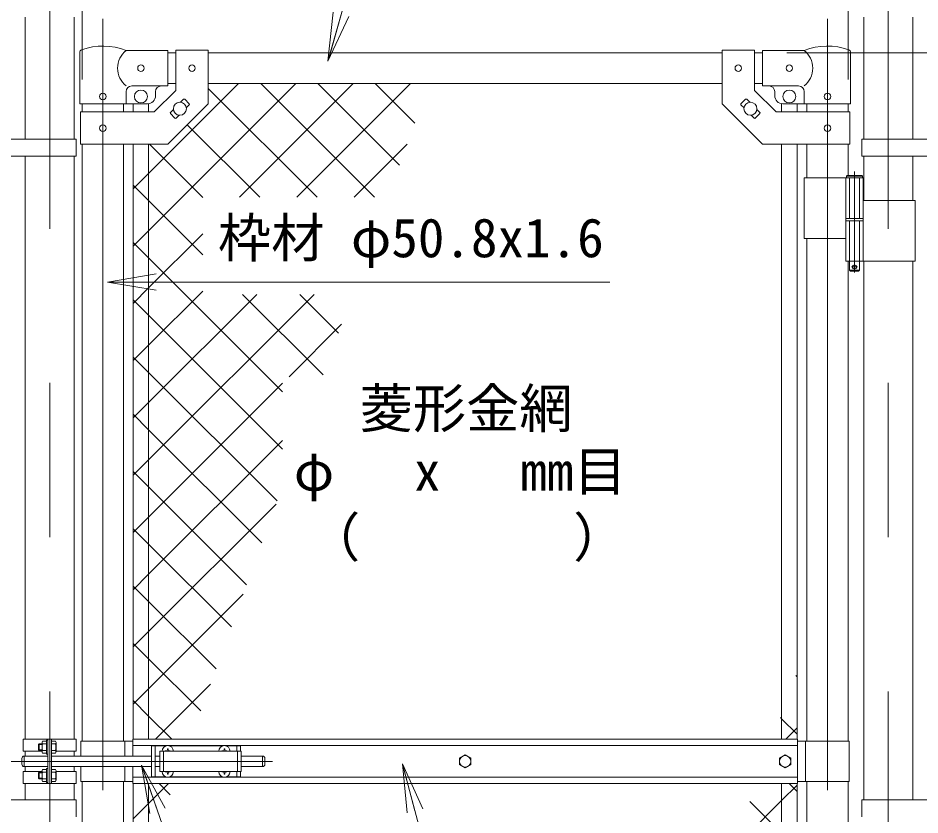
# Model space of a CAD drawing. Units: millimetres, scale not verified. Extents: x -6300 to 6300, y -4455 to 4455.
# Drawn here: x -3572 to -2459, y -297 to 687 of the extents above; entities that cross this region are included whole.
import ezdxf
from ezdxf.enums import TextEntityAlignment as Align

# ---------------------------------------------------------------- set-up
doc = ezdxf.new("R2010")
doc.units = ezdxf.units.MM
doc.header["$LTSCALE"] = 30
doc.linetypes.add('DASHED', pattern=[7.5, 6, -1.5])
doc.linetypes.add('USER1', pattern=[50.8, 31.75, -6.35, 6.35, -6.35])
for name, color, linetype, lineweight in [('0-0_D-STR-TXT', 7, 'Continuous', 9), ('0-3_D-BMK', 2, 'USER1', 13), ('0-4_D-STR1', 1, 'Continuous', 18), ('0-5_D-STR3', 3, 'Continuous', 13), ('0-9_D-STR-DIM', 7, 'Continuous', 9), ('0-A_0', 7, 'Continuous', 9), ('0-B_D-STR2', 7, 'Continuous', 9)]:
    doc.layers.add(name, color=color, linetype=linetype, lineweight=lineweight)
doc.styles.add('ＭＳ ゴシック', font='')
doc.styles.get('ＭＳ ゴシック').set_extended_font_data('MS Gothic')

# ---------------------------------------------------------------- blocks, each defined once
blk = doc.blocks.new('_Open')
at = {"layer": '0-A_0'}
blk.add_line((-30, 5), (0, 0), dxfattribs=at)
blk.add_lwpolyline([(-30, -5), (0, 0), (-30, 0)], dxfattribs=at)

msp = doc.modelspace()

# ---------------------------------------------------------------- linework, layer by layer
at = {"layer": '0-0_D-STR-TXT'}
for points in [[(-2598.48, 830.93), (-3134.68, 830.93), (-3189.4, 635.33)], [(-2841.93, 360.76), (-3262.76, 360.76), (-3459.91, 360.76)], [(-3027.96, -489.33), (-3331.93, -489.33), (-3419.37, -237.58)], [(-2720.03, -372.31), (-3061.31, -372.31), (-3097.54, -236.27)]]:
    msp.add_lwpolyline(points, dxfattribs=at)
at = {"layer": '0-3_D-BMK'}
for p, q in [((-3533.31, 1379.08), (-3533.31, -1516.74)), ((-2498.31, 1379.08), (-2498.31, -1516.74)), ((-3467.66, 685.57), (-3467.66, -1152.82)), ((-2573.46, 685.57), (-2573.46, -1152.82)), ((-2540.04, 497.26), (-2540.04, 372.37)), ((-2543.67, 379.34), (-2536.42, 379.34)), ((-3598.36, -231.16), (-3258.36, -231.16))]:
    msp.add_line(p, q, dxfattribs=at)
at = {"layer": '0-4_D-STR1'}
for p, q in [((-3563.56, 687.94), (-3563.56, 537.34)), ((-3503.06, 687.94), (-3503.06, 537.34)), ((-2528.56, 687.94), (-2528.56, 537.34)), ((-2468.06, 687.94), (-2468.06, 537.34)), ((-3387.66, 643.84), (-3377.66, 643.84)), ((-3337.66, 643.84), (-2703.46, 643.84)), ((-2663.46, 643.84), (-2653.46, 643.84)), ((-3387.66, 605.84), (-3377.66, 605.84)), ((-3337.66, 605.84), (-2703.46, 605.84)), ((-2663.46, 605.84), (-2653.46, 605.84)), ((-3493.06, 580.84), (-3493.06, 570.79)), ((-3442.26, 580.84), (-3442.26, 570.79)), ((-2598.86, 580.84), (-2598.86, 570.79)), ((-2548.06, 580.84), (-2548.06, 570.79)), ((-3493.06, 530.79), (-3493.06, -206.16)), ((-3442.26, 530.79), (-3442.26, -206.16)), ((-2598.86, 530.79), (-2598.86, 489.34)), ((-2548.06, 530.79), (-2548.06, 492.34)), ((-3563.56, 516.34), (-3563.56, -203.66)), ((-3503.06, 516.34), (-3503.06, -203.66)), ((-2528.56, 516.34), (-2528.56, 461.34)), ((-2468.06, 516.34), (-2468.06, 461.34)), ((-2598.86, 414.34), (-2598.86, -206.16)), ((-2548.06, 386.34), (-2548.06, -206.16)), ((-2528.56, 386.34), (-2528.56, -278.66)), ((-2468.06, 386.34), (-2468.06, -278.66)), ((-3563.56, -218.66), (-3563.56, -224.66)), ((-3503.06, -218.66), (-3503.06, -224.66)), ((-3563.56, -237.66), (-3563.56, -243.66)), ((-3503.06, -237.66), (-3503.06, -243.66)), ((-3563.56, -258.66), (-3563.56, -278.66)), ((-3503.06, -258.66), (-3503.06, -278.66)), ((-3493.06, -256.16), (-3493.06, -993.11)), ((-3442.26, -256.16), (-3442.26, -993.11)), ((-2598.86, -256.16), (-2598.86, -876.66)), ((-2548.06, -256.16), (-2548.06, -873.66))]:
    msp.add_line(p, q, dxfattribs=at)
at = {"layer": '0-5_D-STR3'}
for p, q in [((-3387.66, 646.84), (-3439.11, 646.84)), ((-3387.66, 646.84), (-3387.66, 602.84)), ((-3377.66, 647.04), (-3377.66, 597.36)), ((-3377.66, 647.04), (-3337.66, 647.04)), ((-3337.66, 647.04), (-3337.66, 580.79)), ((-2703.46, 647.04), (-2703.46, 580.79)), ((-2663.46, 647.04), (-2703.46, 647.04)), ((-2663.46, 647.04), (-2663.46, 597.36)), ((-2653.46, 646.84), (-2602.01, 646.84)), ((-2653.46, 646.84), (-2653.46, 602.84)), ((-3496.21, 580.84), (-3496.21, 644.53)), ((-2544.91, 580.84), (-2544.91, 644.53)), ((-3387.66, 602.84), (-3432.11, 602.84)), ((-2653.46, 602.84), (-2609.01, 602.84)), ((-3439.11, 580.84), (-3439.11, 595.84)), ((-3404.23, 570.79), (-3377.66, 597.36)), ((-3402.66, 595.84), (-3402.66, 590.84)), ((-2636.9, 570.79), (-2663.46, 597.36)), ((-2638.46, 595.84), (-2638.46, 590.84)), ((-2602.01, 580.84), (-2602.01, 595.84)), ((-3496.21, 580.84), (-3439.11, 580.84)), ((-3439.11, 580.84), (-3412.66, 580.84)), ((-3430.16, 580.84), (-3430.16, 570.79)), ((-3411.16, 580.84), (-3411.16, 570.79)), ((-3371.78, 582.74), (-3368.07, 586.46)), ((-3366.65, 586.46), (-3361, 580.8)), ((-3364.71, 575.67), (-3361, 579.38)), ((-2674.47, 586.46), (-2680.13, 580.8)), ((-2676.42, 575.67), (-2680.13, 579.38)), ((-2669.34, 582.74), (-2673.06, 586.46)), ((-2629.96, 580.84), (-2629.96, 570.79)), ((-2602.01, 580.84), (-2628.46, 580.84)), ((-2610.96, 580.84), (-2610.96, 570.79)), ((-2544.91, 580.84), (-2602.01, 580.84)), ((-3495.36, 570.79), (-3404.23, 570.79)), ((-3495.36, 570.79), (-3495.36, 530.79)), ((-3384.33, 570.19), (-3380.62, 573.91)), ((-3384.33, 568.78), (-3378.67, 563.12)), ((-2656.8, 568.78), (-2662.45, 563.12)), ((-2656.8, 570.19), (-2660.51, 573.91)), ((-2545.76, 570.79), (-2636.9, 570.79)), ((-2545.76, 570.79), (-2545.76, 530.79)), ((-3377.26, 563.12), (-3373.54, 566.84)), ((-2663.87, 563.12), (-2667.58, 566.84)), ((-3500.51, 537.34), (-3615.31, 537.34)), ((-3500.51, 537.34), (-3500.51, 516.34)), ((-2531.11, 537.34), (-2531.11, 516.34)), ((-2531.11, 537.34), (-2416.31, 537.34)), ((-3430.16, 530.79), (-3430.16, -203.66)), ((-3411.16, 530.79), (-3411.16, -203.66)), ((-2629.96, 530.79), (-2629.96, -203.66)), ((-2610.96, 530.79), (-2610.96, -203.66)), ((-3500.51, 516.34), (-3615.31, 516.34)), ((-2531.11, 516.34), (-2416.31, 516.34)), ((-2530.04, 491.34), (-2550.04, 491.34)), ((-2549.04, 492.34), (-2531.04, 492.34)), ((-2530.04, 491.34), (-2531.04, 492.34)), ((-2530.04, 491.34), (-2530.04, 489.34)), ((-2602.01, 489.34), (-2602.01, 414.34)), ((-2602.01, 489.34), (-2529.24, 489.34)), ((-2550.84, 489.34), (-2550.84, 439.34)), ((-2529.24, 489.34), (-2529.24, 439.34)), ((-2529.24, 461.34), (-2465.01, 461.34)), ((-2465.01, 461.34), (-2465.01, 386.34)), ((-2550.84, 439.34), (-2529.24, 439.34)), ((-2550.84, 436.34), (-2529.24, 436.34)), ((-2550.84, 436.34), (-2550.84, 386.34)), ((-2550.54, 439.34), (-2550.54, 436.34)), ((-2550.54, 436.34), (-2529.54, 436.34)), ((-2529.54, 439.34), (-2529.54, 436.34)), ((-2529.24, 436.34), (-2529.24, 386.34)), ((-2602.01, 414.34), (-2551.07, 414.34)), ((-2550.84, 386.34), (-2465.01, 386.34)), ((-2546.04, 386.34), (-2546.04, 375.34)), ((-2545.04, 374.34), (-2546.04, 375.34)), ((-2545.04, 374.34), (-2535.04, 374.34)), ((-2535.04, 374.34), (-2534.04, 375.34)), ((-3565.86, -203.66), (-3500.76, -203.66)), ((-3565.86, -203.66), (-3565.86, -218.66)), ((-3547.01, -210.34), (-3546.34, -209.66)), ((-3547.01, -210.34), (-3547.01, -216.98)), ((-3542.71, -210.34), (-3547.01, -210.34)), ((-3542.71, -209.66), (-3546.34, -209.66)), ((-3546.34, -209.66), (-3546.34, -217.66)), ((-3542.71, -207.84), (-3542.71, -219.44)), ((-3537.21, -206.16), (-3542.11, -206.16)), ((-3537.21, -209.66), (-3542.11, -209.66)), ((-3535.61, -205.16), (-3537.21, -205.16)), ((-3537.21, -205.16), (-3537.21, -222.16)), ((-3535.61, -203.66), (-3535.61, -258.66)), ((-3533.31, -203.66), (-3533.31, -258.66)), ((-3531.01, -203.66), (-3531.01, -258.66)), ((-3531.01, -204.76), (-3531.01, -222.56)), ((-3531.01, -206.16), (-3526.11, -206.16)), ((-3531.01, -209.66), (-3526.11, -209.66)), ((-3525.51, -207.84), (-3525.51, -219.44)), ((-3500.76, -203.66), (-3500.76, -218.66)), ((-3494.66, -206.16), (-3494.66, -224.66)), ((-3494.66, -206.16), (-3430.56, -206.16)), ((-3440.66, -206.16), (-3440.66, -224.66)), ((-3430.56, -203.66), (-2610.56, -203.66)), ((-3430.56, -224.66), (-3430.56, -203.66)), ((-2610.56, -258.66), (-2610.56, -203.66)), ((-2546.46, -206.16), (-2610.56, -206.16)), ((-2600.46, -206.16), (-2600.46, -256.16)), ((-2546.46, -206.16), (-2546.46, -256.16)), ((-3565.86, -218.66), (-3542.71, -218.66)), ((-3547.01, -216.98), (-3546.34, -217.66)), ((-3542.71, -216.98), (-3547.01, -216.98)), ((-3542.71, -217.66), (-3546.34, -217.66)), ((-3537.21, -217.66), (-3542.11, -217.66)), ((-3537.21, -221.16), (-3542.11, -221.16)), ((-3535.61, -222.16), (-3537.21, -222.16)), ((-3531.01, -217.66), (-3526.11, -217.66)), ((-3531.01, -221.16), (-3526.11, -221.16)), ((-3525.51, -218.66), (-3500.76, -218.66)), ((-3430.56, -211.66), (-2610.56, -211.66)), ((-3407.66, -212.16), (-3407.66, -250.16)), ((-3407.66, -212.16), (-3390.26, -212.16)), ((-3403.16, -212.16), (-3403.16, -250.16)), ((-3397.16, -218.66), (-3397.16, -243.66)), ((-3397.16, -218.66), (-3297.16, -218.66)), ((-3389.52, -218.24), (-3390.81, -218.27)), ((-3390.81, -218.27), (-3390.81, -218.66)), ((-3388.06, -215.51), (-3388.08, -216.81)), ((-3388.06, -215.51), (-3387.27, -215.51)), ((-3387.27, -215.51), (-3387.25, -216.81)), ((-3385.07, -212.16), (-3320.26, -212.16)), ((-3319.52, -218.24), (-3320.81, -218.27)), ((-3320.81, -218.27), (-3320.81, -218.66)), ((-3318.06, -215.51), (-3318.08, -216.81)), ((-3318.06, -215.51), (-3317.27, -215.51)), ((-3317.27, -215.51), (-3317.25, -216.81)), ((-3315.81, -218.24), (-3314.51, -218.27)), ((-3315.07, -212.16), (-3297.66, -212.16)), ((-3314.51, -218.27), (-3314.51, -218.66)), ((-3302.16, -212.16), (-3302.16, -218.66)), ((-3297.66, -212.16), (-3297.66, -218.66)), ((-3297.16, -218.66), (-3297.16, -243.66)), ((-3567.66, -227.66), (-3567.66, -234.66)), ((-3564.66, -224.66), (-3535.61, -224.66)), ((-3564.66, -224.66), (-3564.66, -237.66)), ((-3531.01, -224.66), (-3407.66, -224.66)), ((-3403.16, -224.66), (-3397.16, -224.66)), ((-3297.16, -224.66), (-3270.66, -224.66)), ((-3270.66, -224.66), (-3270.66, -237.66)), ((-3267.66, -227.66), (-3267.66, -234.66)), ((-3565.86, -243.66), (-3542.71, -243.66)), ((-3565.86, -258.66), (-3565.86, -243.66)), ((-3564.66, -237.66), (-3535.61, -237.66)), ((-3547.01, -245.34), (-3546.34, -244.66)), ((-3546.34, -252.66), (-3546.34, -244.66)), ((-3542.71, -244.66), (-3546.34, -244.66)), ((-3542.71, -254.48), (-3542.71, -242.88)), ((-3537.21, -241.16), (-3542.11, -241.16)), ((-3537.21, -244.66), (-3542.11, -244.66)), ((-3537.21, -257.16), (-3537.21, -240.16)), ((-3535.61, -240.16), (-3537.21, -240.16)), ((-3531.01, -237.66), (-3407.66, -237.66)), ((-3531.01, -241.16), (-3526.11, -241.16)), ((-3531.01, -244.66), (-3526.11, -244.66)), ((-3525.61, -243.66), (-3500.76, -243.66)), ((-3525.51, -242.84), (-3525.51, -254.44)), ((-3500.76, -258.66), (-3500.76, -243.66)), ((-3494.66, -237.66), (-3494.66, -256.16)), ((-3440.66, -237.66), (-3440.66, -256.16)), ((-3430.56, -258.66), (-3430.56, -237.66)), ((-3403.16, -237.66), (-3397.16, -237.66)), ((-3397.16, -243.66), (-3297.16, -243.66)), ((-3390.81, -244.06), (-3390.81, -243.66)), ((-3389.52, -244.08), (-3390.81, -244.06)), ((-3385.81, -244.08), (-3384.51, -244.06)), ((-3384.51, -244.06), (-3384.51, -243.66)), ((-3320.81, -244.06), (-3320.81, -243.66)), ((-3319.52, -244.08), (-3320.81, -244.06)), ((-3315.81, -244.08), (-3314.51, -244.06)), ((-3314.51, -244.06), (-3314.51, -243.66)), ((-3302.16, -243.66), (-3302.16, -250.16)), ((-3297.66, -243.66), (-3297.66, -250.16)), ((-3297.16, -237.66), (-3270.66, -237.66)), ((-3542.71, -245.34), (-3547.01, -245.34)), ((-3547.01, -251.98), (-3547.01, -245.34)), ((-3542.71, -251.98), (-3547.01, -251.98)), ((-3547.01, -251.98), (-3546.34, -252.66)), ((-3542.71, -252.66), (-3546.34, -252.66)), ((-3537.21, -252.66), (-3542.11, -252.66)), ((-3531.01, -252.66), (-3526.11, -252.66)), ((-3430.56, -250.66), (-2610.56, -250.66)), ((-3407.66, -250.16), (-3390.26, -250.16)), ((-3388.06, -246.81), (-3388.08, -245.51)), ((-3388.06, -246.81), (-3387.27, -246.81)), ((-3387.27, -246.81), (-3387.25, -245.51)), ((-3385.07, -250.16), (-3320.26, -250.16)), ((-3318.06, -246.81), (-3318.08, -245.51)), ((-3318.06, -246.81), (-3317.27, -246.81)), ((-3317.27, -246.81), (-3317.25, -245.51)), ((-3315.07, -250.16), (-3297.66, -250.16)), ((-3565.86, -258.66), (-3500.76, -258.66)), ((-3537.21, -256.16), (-3542.11, -256.16)), ((-3535.61, -257.16), (-3537.21, -257.16)), ((-3531.01, -256.16), (-3526.11, -256.16)), ((-3494.66, -256.16), (-3430.56, -256.16)), ((-3430.56, -258.66), (-2610.56, -258.66)), ((-3430.16, -258.66), (-3430.16, -993.11)), ((-3411.16, -258.66), (-3411.16, -993.11)), ((-2629.96, -258.66), (-2629.96, -993.11)), ((-2610.96, -258.66), (-2610.96, -993.11)), ((-2546.46, -256.16), (-2610.56, -256.16)), ((-3500.51, -278.66), (-3615.31, -278.66)), ((-3500.51, -278.66), (-3500.51, -299.66)), ((-2531.11, -278.66), (-2531.11, -299.66)), ((-2531.11, -278.66), (-2416.31, -278.66))]:
    msp.add_line(p, q, dxfattribs=at)
at = {"layer": '0-5_D-STR3', "linetype": 'DASHED'}
for p, q in [((-2546.34, 489.34), (-2546.34, 439.34)), ((-2533.74, 489.34), (-2533.74, 439.34)), ((-2546.34, 436.34), (-2546.34, 386.34)), ((-2533.74, 436.34), (-2533.74, 386.34)), ((-3392.66, -218.66), (-3392.66, -243.66)), ((-3301.66, -218.66), (-3301.66, -243.66))]:
    msp.add_line(p, q, dxfattribs=at)
at = {"layer": '0-5_D-STR3'}
for points in [[(-3495.36, 530.79), (-3387.66, 530.79), (-3337.66, 580.79)], [(-2545.76, 530.79), (-2653.46, 530.79), (-2703.46, 580.79)], [(-2549.04, 492.34), (-2550.04, 491.34), (-2550.04, 489.34)], [(-2534.04, 386.34), (-2534.04, 375.34), (-2546.04, 375.34)], [(-3385.81, -218.24), (-3384.51, -218.27), (-3384.51, -218.66)]]:
    msp.add_lwpolyline(points, dxfattribs=at)
for points in [[(-3020.56, -223.06), (-3027.58, -227.11), (-3027.58, -235.21), (-3020.56, -239.26), (-3013.55, -235.21), (-3013.55, -227.11)], [(-2625.56, -223.06), (-2632.58, -227.11), (-2632.58, -235.21), (-2625.56, -239.26), (-2618.55, -235.21), (-2618.55, -227.11)]]:
    msp.add_lwpolyline(points, close=True, dxfattribs=at)
for centre, radius in [((-3420.66, 624.84), 4), ((-3357.66, 624.79), 4), ((-2683.46, 624.79), 4), ((-2620.46, 624.84), 4), ((-3467.66, 589.84), 4), ((-3420.66, 589.84), 8), ((-2620.46, 589.84), 8), ((-2573.46, 589.84), 4), ((-3372.66, 574.79), 8), ((-2668.46, 574.79), 8), ((-3467.66, 550.79), 4), ((-2573.46, 550.79), 4), ((-2540.04, 379.34), 2.5), ((-3020.56, -231.16), 7.03), ((-2625.56, -231.16), 7.03)]:
    msp.add_circle(centre, radius, dxfattribs=at)
for centre, radius, start, end in [((-3492.91, 644.53), 3.3, 109.22051, 180), ((-3467.66, 572.11), 80, 69.0916, 109.22051), ((-3420.92, 624.84), 28.55, 129.59418, 230.40582), ((-2573.46, 572.11), 80, 70.77949, 110.9084), ((-2620.21, 624.84), 28.55, 309.59418, 50.40582), ((-2548.21, 644.53), 3.3, 0, 70.77949), ((-3432.11, 595.84), 7, 90, 180), ((-3395.66, 595.84), 7, 90, 180), ((-2645.46, 595.84), 7, 0, 90), ((-2609.01, 595.84), 7, 0, 90), ((-3412.66, 590.84), 10, 270, 0), ((-2628.46, 590.84), 10, 180, 270), ((-3367.36, 585.75), 1, 45, 135), ((-3361.7, 580.09), 1, 315, 45), ((-2679.42, 580.09), 1, 135, 225), ((-2673.77, 585.75), 1, 45, 135), ((-3383.62, 569.49), 1, 135, 225), ((-2657.5, 569.49), 1, 315, 45), ((-3377.97, 563.83), 1, 225, 315), ((-2663.16, 563.83), 1, 225, 315), ((-3539.87, -207.91), 2.85, 142.09851, 217.90149), ((-3529.08, -213.66), 13.63, 162.93847, 197.06153), ((-3539.15, -213.66), 13.63, 342.93847, 17.06153), ((-3528.36, -207.91), 2.85, 322.09851, 37.90149), ((-3539.86, -219.41), 2.85, 142.14171, 217.85829), ((-3528.37, -219.41), 2.85, 322.14171, 37.85829), ((-3387.66, -218.66), 7, 0, 180), ((-3389.57, -216.76), 1.49, 270, 0), ((-3385.76, -216.76), 1.49, 180, 270), ((-3317.66, -218.66), 7, 0, 180), ((-3319.57, -216.76), 1.49, 270, 0), ((-3315.76, -216.76), 1.49, 180, 270), ((-3564.66, -227.66), 3, 90, 180), ((-3270.66, -227.66), 3, 0, 90), ((-3564.66, -234.66), 3, 180, 270), ((-3539.86, -242.91), 2.85, 142.14171, 217.85829), ((-3529.08, -248.66), 13.63, 162.93847, 197.06153), ((-3539.15, -248.66), 13.63, 342.93847, 17.06153), ((-3528.36, -242.91), 2.85, 322.09851, 37.90149), ((-3387.66, -243.66), 7, 180, 0), ((-3389.57, -245.57), 1.49, 0, 90), ((-3385.76, -245.57), 1.49, 90, 180), ((-3317.66, -243.66), 7, 180, 0), ((-3319.57, -245.57), 1.49, 0, 90), ((-3315.76, -245.57), 1.49, 90, 180), ((-3270.66, -234.66), 3, 270, 0), ((-3539.87, -254.41), 2.85, 142.09851, 217.90149), ((-3528.37, -254.41), 2.85, 322.14171, 37.85829)]:
    msp.add_arc(centre, radius, start, end, dxfattribs=at)
at = {"layer": '0-9_D-STR-DIM'}
for p, q in [((-3493.06, 610.84), (-3493.06, 1623.84)), ((-2548.06, 610.84), (-2548.06, 1623.84)), ((-2623.46, 643.84), (-1818.31, 643.84)), ((-2623.46, 643.84), (-1648.31, 643.84)), ((-2623.46, 643.84), (-1818.31, 643.84)), ((-2623.46, 643.84), (-1648.31, 643.84))]:
    msp.add_line(p, q, dxfattribs=at)
at = {"layer": '0-B_D-STR2'}
for p, q in [((-3411.16, 494.82), (-3300.14, 605.84)), ((-3411.16, 424.1), (-3229.43, 605.84)), ((-3299.02, 465.54), (-3158.72, 605.84)), ((-3132.61, 465.54), (-3272.91, 605.84)), ((-3228.31, 465.54), (-3088.01, 605.84)), ((-3101.52, 505.16), (-3202.2, 605.84)), ((-3082.65, 557), (-3131.49, 605.84)), ((-3203.32, 465.54), (-3337.66, 599.88)), ((-3274.04, 465.54), (-3363.47, 554.98)), ((-3344.21, 465.01), (-3409.99, 530.79)), ((-3157.6, 465.54), (-3092.11, 531.03)), ((-3430.16, 475.82), (-3411.16, 494.82)), ((-3430.16, 405.1), (-3411.16, 424.1)), ((-3411.16, 353.39), (-3344.21, 420.34)), ((-3411.16, 390.54), (-3430.16, 409.54)), ((-3245.81, 225.19), (-3411.16, 390.54)), ((-3430.16, 334.39), (-3411.16, 353.39)), ((-3411.16, 282.68), (-3344.21, 349.63)), ((-3195.87, 245.95), (-3295.46, 345.54)), ((-3177, 297.79), (-3224.75, 345.54)), ((-3411.16, 319.83), (-3430.16, 338.83)), ((-3245.81, 154.48), (-3411.16, 319.83)), ((-3237.88, 243.84), (-3173.04, 308.68)), ((-3430.16, 263.68), (-3411.16, 282.68)), ((-3411.16, 249.12), (-3430.16, 268.12)), ((-3252.47, 90.43), (-3411.16, 249.12)), ((-3411.16, 178.41), (-3430.16, 197.41)), ((-3271.34, 38.58), (-3411.16, 178.41)), ((-3411.16, 107.7), (-3430.16, 126.7)), ((-3290.21, -13.26), (-3411.16, 107.7)), ((-3411.16, -70.87), (-3253.97, 86.33)), ((-3411.16, 36.98), (-3430.16, 55.98)), ((-3309.08, -65.1), (-3411.16, 36.98)), ((-3411.16, -33.73), (-3430.16, -14.73)), ((-3411.16, -141.58), (-3294.43, -24.85)), ((-3327.95, -116.94), (-3411.16, -33.73)), ((-3430.16, -89.87), (-3411.16, -70.87)), ((-3411.16, -104.44), (-3430.16, -85.44)), ((-3346.82, -168.78), (-3411.16, -104.44)), ((-2610.96, -126.82), (-2612.56, -125.23)), ((-3430.16, -160.58), (-3411.16, -141.58)), ((-3402.53, -203.66), (-3334.89, -136.02)), ((-2624.72, -203.66), (-2610.96, -189.91)), ((-3384.56, -272.47), (-3398.36, -258.66)), ((-2629.96, -279.62), (-2610.96, -260.62)), ((-2610.96, -268.24), (-2620.54, -258.66)), ((-2690.95, -340.6), (-2629.96, -279.62)), ((-2629.96, -319.95), (-2669.16, -280.75))]:
    msp.add_line(p, q, dxfattribs=at)
for points in [[(-3344.21, 394.3), (-3411.16, 461.25), (-3430.16, 480.25)], [(-3430.16, 192.97), (-3411.16, 211.97), (-3277.6, 345.54)], [(-3430.16, 122.26), (-3411.16, 141.26), (-3206.88, 345.54)], [(-3430.16, 51.55), (-3411.16, 70.55), (-3245.81, 235.9)], [(-3430.16, -19.16), (-3411.16, -0.16), (-3245.81, 165.19)], [(-3382.65, -203.66), (-3411.16, -175.15), (-3430.16, -156.15)], [(-2610.96, -197.53), (-2629.96, -178.53), (-2631.43, -177.07)], [(-3430.16, -302), (-3411.16, -283), (-3386.82, -258.66)]]:
    msp.add_lwpolyline(points, dxfattribs=at)

# ---------------------------------------------------------------- block references
at = {"layer": '0-0_D-STR-TXT', "xscale": 2, "yscale": 2}
for p, rotation in [((-3189.94, 633.4), 254.37026), ((-3461.91, 360.76), 180), ((-3420.03, -235.69), 109.15293), ((-3098.05, -234.34), 104.91069)]:
    msp.add_blockref('_Open', p, dxfattribs=dict(at, rotation=rotation))

# ---------------------------------------------------------------- texts
at = {"layer": '0-0_D-STR-TXT', "style": 'ＭＳ ゴシック'}
for s, p in [('枠材 φ50.8x1.6', (-3325.68, 376.9)), ('菱形金網', (-3150.76, 166.24)), ('φ\u3000 x\u3000 mm目', (-3231.98, 88.65)), ('（\u3000\u3000\u3000\u3000）', (-3215.74, 7))]:
    msp.add_text(s, height=48.17, dxfattribs=at).set_placement(p, align=Align.BOTTOM_LEFT)

doc.saveas('drawing.dxf')
